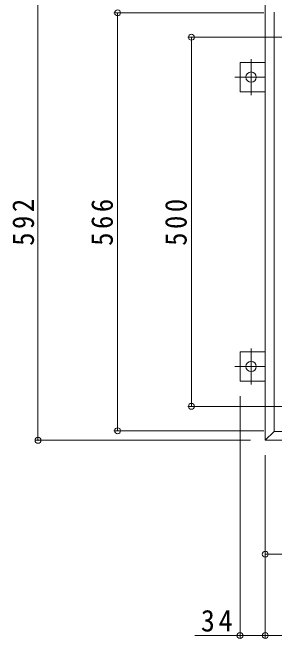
# Model space of a CAD drawing. Units: millimetres at full size, sheet at 1:10. Extents: x -2620 to 2397, y -1959 to 1379.
# Drawn here: x -2519 to -2164, y 75 to 923 of the extents above; entities that cross this region are included whole.
import ezdxf

# ---------------------------------------------------------------- set-up
doc = ezdxf.new("R2010")
doc.units = ezdxf.units.MM
doc.header["$LTSCALE"] = 10
doc.header["$PDMODE"] = 32
doc.header["$PDSIZE"] = 8
doc.linetypes.add('CHAIN1', pattern=[8, 5, -1, 1, -1])
for name, color, linetype, lineweight in [('0-3_建具', 2, 'Continuous', 9), ('0-5_寸法', 7, 'Continuous', 9), ('0-E', 3, 'Continuous', 9), ('0-F', 7, 'Continuous', 9)]:
    doc.layers.add(name, color=color, linetype=linetype, lineweight=lineweight)
doc.styles.add('ＭＳ ゴシック', font='')
doc.styles.get('ＭＳ ゴシック').set_extended_font_data('MS Gothic')

msp = doc.modelspace()

# ---------------------------------------------------------------- linework, layer by layer
at = {"layer": '0-3_建具'}
for p, q in [((-2176.7, 343.38), (-2176.7, 935.38)), ((-2164.7, 355.38), (-2164.7, 923.38)), ((-2164.7, 355.38), (-2176.7, 343.38)), ((-96.7, 355.38), (-2164.7, 355.38)), ((-84.7, 343.38), (-2176.7, 343.38))]:
    msp.add_line(p, q, dxfattribs=at)
at = {"layer": '0-5_寸法'}
msp.add_line((-2210.9, 78.95), (-2272.06, 78.95), dxfattribs=at)
at = {"layer": '0-E', "linetype": 'CHAIN1'}
for p, q in [((-2195.9, 859.76), (-2195.9, 811)), ((-2217.87, 835.38), (-2176.7, 835.38)), ((-2195.9, 467.76), (-2195.9, 419)), ((-2217.87, 443.38), (-2176.7, 443.38))]:
    msp.add_line(p, q, dxfattribs=at)
at = {"layer": '0-E'}
for p, q in [((-2210.9, 815.38), (-2210.9, 855.38)), ((-2210.9, 855.38), (-2176.7, 855.38)), ((-2210.9, 815.38), (-2176.7, 815.38)), ((-2210.9, 423.38), (-2210.9, 463.38)), ((-2210.9, 463.38), (-2176.7, 463.38)), ((-2210.9, 423.38), (-2176.7, 423.38))]:
    msp.add_line(p, q, dxfattribs=at)
for centre in [(-2195.9, 835.38), (-2195.9, 443.38)]:
    msp.add_circle(centre, 7, dxfattribs=at)
at = {"layer": '0-F'}
for p, q in [((-2484.52, 343.38), (-2484.52, 935.38)), ((-2178.7, 922.38), (-2381.7, 922.38)), ((-2376.7, 356.38), (-2376.7, 922.38)), ((-2145.7, 889.38), (-2281.7, 889.38)), ((-2276.7, 389.38), (-2276.7, 889.38)), ((-2210.9, 75.95), (-2210.9, 403.38)), ((-2145.7, 389.38), (-2281.7, 389.38)), ((-2178.7, 356.38), (-2381.7, 356.38)), ((-2487.52, 343.38), (-2196.7, 343.38)), ((-2176.7, 75.95), (-2176.7, 323.38)), ((-2176.7, 189.06), (-2076.7, 189.06)), ((-2210.9, 78.95), (-2176.7, 78.95)), ((-2176.7, 78.95), (-1130.7, 78.95))]:
    msp.add_line(p, q, dxfattribs=at)
for p in [(-2376.7, 922.38), (-2276.7, 889.38), (-2276.7, 389.38), (-2376.7, 356.38), (-2484.52, 343.38), (-2176.7, 189.06), (-2210.9, 78.95), (-2176.7, 78.95)]:
    msp.add_point(p, dxfattribs=at)

# ---------------------------------------------------------------- texts
at = {"layer": '0-F', "color": 2, "char_height": 29.33, "attachment_point": 7, "rotation": 90, "style": 'ＭＳ ゴシック'}
for s, insert in [('\\T1.27;\\W0.9;592', (-2489.52, 606.88)), ('\\T1.27;\\W0.9;566', (-2382.7, 606.88)), ('\\T1.27;\\W0.9;500', (-2282.7, 606.88))]:
    msp.add_mtext(s, dxfattribs=dict(at, insert=insert))
at = {"layer": '0-F', "color": 2, "insert": (-2263.9, 83.95), "char_height": 29.33, "attachment_point": 7, "style": 'ＭＳ ゴシック'}
msp.add_mtext('\\T1.27;\\W0.95;34', dxfattribs=at)

doc.saveas('drawing.dxf')
